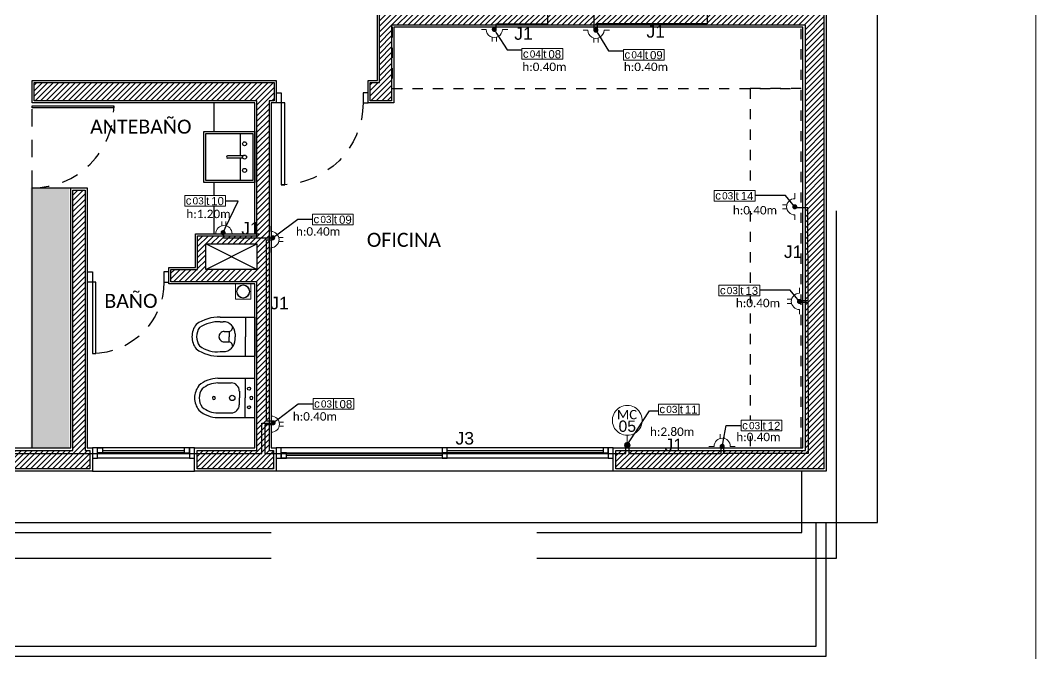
# Model space of a CAD drawing. Header units: millimetres. Extents: x 430 to 1353, y -204 to 152.
# Drawn here: x 658.79 to 668.73, y -2.37 to 3.83 of the extents above; entities that cross this region are included whole.
import ezdxf
from ezdxf import colors
from ezdxf.entities.mleader import LeaderData, LeaderLine
from ezdxf.enums import TextEntityAlignment as Align
from ezdxf.math import Vec2, Vec3

# ---------------------------------------------------------------- set-up
doc = ezdxf.new("R2010")
doc.units = ezdxf.units.MM
doc.linetypes.add('DASHED', pattern=[0.3, 0.17, -0.13])
doc.linetypes.add('HIDDENX3', pattern=[0.15, 0.1, -0.05])
doc.layers.get('0').update_dxf_attribs({"color": 250})
for name, color, linetype, lineweight in [('A-H6', 252, 'Continuous', 0), ('ND-Cotas', 252, 'Continuous', 9), ('ND-GLOBAL_Notas', 252, 'Continuous', 9), ('ND-texto', 251, 'Continuous', 15), ('ND-TUG-C3', 21, 'Continuous', 30), ('ND-TUG-C4', 173, 'Continuous', 30), ('ND-TUG_Boca', 160, 'Continuous', 9)]:
    doc.layers.add(name, color=color, linetype=linetype, lineweight=lineweight)
for name, color, linetype in [('AR - Carpinteria', 252, 'Continuous'), ('AR - Equipamiento Fijo', 252, 'Continuous'), ('AR - Ht', 252, 'Continuous'), ('AR - Proyeccion', 252, 'DASHED'), ('AR - Vista 05', 252, 'Continuous'), ('AR - Vista 1', 252, 'Continuous'), ('AR - Vista 4', 252, 'Continuous'), ('ER-AA', 252, 'HIDDENX3'), ('ND- ESPACIOS', 253, 'Continuous')]:
    doc.layers.add(name, color=color, linetype=linetype)
doc.styles.add('Arial', font='arial.ttf')
doc.styles.add('IMPLANTACION', font='arial.ttf', dxfattribs={"height": 0.3})
doc.styles.add('MtXpl_Calibri', font='calibri.ttf')
doc.styles.get("Standard").update_dxf_attribs({"font": 'arial.ttf'})

# ---------------------------------------------------------------- blocks, each defined once
blk = doc.blocks.new('Extracttor_de_aire')
for p, q in [((0, 0), (0, 0.15)), ((0, 0.15), (0.15, 0.15)), ((0.15, 0), (0.15, 0.15)), ((0.15, 0), (0, 0))]:
    blk.add_line(p, q)
for radius in [0.0649, 0.0607]:
    blk.add_circle((0.075, 0.075), radius)
blk = doc.blocks.new('Motor_cortinero')
for points in [[(689.072, 30.448), (689.047, 30.446), (689.023, 30.442), (689, 30.434), (688.977, 30.424), (688.956, 30.41), (688.937, 30.395), (688.921, 30.377), (688.906, 30.357), (688.894, 30.335), (688.885, 30.312), (688.879, 30.288), (688.876, 30.264), (688.876, 30.239), (688.879, 30.215), (688.885, 30.191), (688.894, 30.168), (688.906, 30.146), (688.921, 30.126), (688.937, 30.108), (688.956, 30.093), (688.977, 30.079), (689, 30.069), (689.023, 30.061), (689.047, 30.057), (689.072, 30.055), (689.097, 30.057), (689.121, 30.061), (689.144, 30.069), (689.167, 30.079), (689.187, 30.093), (689.206, 30.108), (689.223, 30.126), (689.238, 30.146), (689.25, 30.168), (689.259, 30.191), (689.265, 30.215), (689.268, 30.239), (689.268, 30.264), (689.265, 30.288), (689.259, 30.312), (689.25, 30.335), (689.238, 30.357), (689.223, 30.377), (689.206, 30.395), (689.187, 30.41), (689.167, 30.424), (689.144, 30.434), (689.121, 30.442), (689.097, 30.446)], [(689.072, 29.962), (689.063, 29.961), (689.055, 29.958), (689.048, 29.953), (689.042, 29.947), (689.038, 29.939), (689.036, 29.931), (689.036, 29.922), (689.038, 29.914), (689.042, 29.906), (689.048, 29.899), (689.055, 29.895), (689.063, 29.891), (689.072, 29.89), (689.081, 29.891), (689.089, 29.895), (689.096, 29.899), (689.101, 29.906), (689.105, 29.914), (689.108, 29.922), (689.108, 29.931), (689.105, 29.939), (689.101, 29.947), (689.096, 29.953), (689.089, 29.958), (689.081, 29.961)]]:
    blk.add_wipeout(points)
h = blk.add_hatch()
h.set_pattern_fill('ANGLE', color=256)
h.set_pattern_definition([(0, (0, -0.042), (0, 6.985), [5.08, -1.905]), (90, (0, -0.042), (-6.985, 4e-16), [5.08, -1.905])])
h.paths.add_polyline_path([(689.036, 29.926, 1), (689.108, 29.926, 1)])
blk.add_line((689.072, 30.055), (689.072, 29.926))
for points in [[(689.072, 30.448), (689.047, 30.446), (689.023, 30.442), (689, 30.434), (688.977, 30.424), (688.956, 30.41), (688.937, 30.395), (688.921, 30.377), (688.906, 30.357), (688.894, 30.335), (688.885, 30.312), (688.879, 30.288), (688.876, 30.264), (688.876, 30.239), (688.879, 30.215), (688.885, 30.191), (688.894, 30.168), (688.906, 30.146), (688.921, 30.126), (688.937, 30.108), (688.956, 30.093), (688.977, 30.079), (689, 30.069), (689.023, 30.061), (689.047, 30.057), (689.072, 30.055), (689.097, 30.057), (689.121, 30.061), (689.144, 30.069), (689.167, 30.079), (689.187, 30.093), (689.206, 30.108), (689.223, 30.126), (689.238, 30.146), (689.25, 30.168), (689.259, 30.191), (689.265, 30.215), (689.268, 30.239), (689.268, 30.264), (689.265, 30.288), (689.259, 30.312), (689.25, 30.335), (689.238, 30.357), (689.223, 30.377), (689.206, 30.395), (689.187, 30.41), (689.167, 30.424), (689.144, 30.434), (689.121, 30.442), (689.097, 30.446)], [(689.072, 29.962), (689.063, 29.961), (689.055, 29.958), (689.048, 29.953), (689.042, 29.947), (689.038, 29.939), (689.036, 29.931), (689.036, 29.922), (689.038, 29.914), (689.042, 29.906), (689.048, 29.899), (689.055, 29.895), (689.063, 29.891), (689.072, 29.89), (689.081, 29.891), (689.089, 29.895), (689.096, 29.899), (689.101, 29.906), (689.105, 29.914), (689.108, 29.922), (689.108, 29.931), (689.105, 29.939), (689.101, 29.947), (689.096, 29.953), (689.089, 29.958), (689.081, 29.961)]]:
    blk.add_lwpolyline(points, close=True)
at = {"style": 'MtXpl_Calibri'}
blk.add_text('MC', height=0.1226, rotation=0.0046, dxfattribs=at).set_placement((688.935, 30.266))
blk = doc.blocks.new('Motor cortinero numerado')
at = {"xscale": 0.744428715064112, "yscale": 0.744428715064112, "zscale": 0.744428715064112}
blk.add_blockref('Motor_cortinero', (-512.9649, -22.278), dxfattribs=at)
at = {"style": 'IMPLANTACION'}
blk.add_attdef('NU', text='', height=0.11, dxfattribs=at).set_placement((0, 0.1852), align=Align.MIDDLE)
blk = doc.blocks.new('Toma_doble')
for p, q in [((-0.0208, 0.1066), (-0.0208, 0.1501)), ((0.0192, 0.1071), (0.0192, 0.1501)), ((-0.0794, 0.03), (-0.1322, 0.03)), ((0.0794, 0.03), (0.126, 0.03))]:
    blk.add_line(p, q)
blk.add_arc((0, 0.03), 0.0794, 360, 180)
blk = doc.blocks.new('_Dot')
at = {"color": 0, "linetype": 'ByBlock', "lineweight": -2}
blk.add_line((-0.5, 0), (-1, 0), dxfattribs=at)
at = {"color": 0, "linetype": 'ByBlock', "const_width": 0.5}
blk.add_lwpolyline([(-0.25, 0, 1), (0.25, 0, 1)], format="xyb", close=True, dxfattribs=at)
blk = doc.blocks.new('Nomenclatura toma 10 A')
at = {"lineweight": 9}
blk.add_lwpolyline([(0, 0.0522), (0.3993, 0.0522), (0.3993, -0.0522), (0, -0.0522)], close=True, dxfattribs=at)
blk.add_wipeout([(0, 0.0522), (0.3993, 0.0522), (0.3993, -0.0522), (0, -0.0522)], dxfattribs=at)
for p, q in [((0, -0.0522), (0, 0.0522)), ((0, 0.0522), (0.3993, 0.0522)), ((0.1996, 0.0522), (0.1996, -0.0522)), ((0.1996, 0.0522), (0.1996, -0.0522)), ((0.3993, 0.0522), (0.3993, -0.0522)), ((0, -0.0522), (0.3993, -0.0522)), ((0, -0.0522), (0.3993, -0.0522))]:
    blk.add_line(p, q, dxfattribs=at)
at = {"lineweight": 9, "style": 'IMPLANTACION'}
for s, p in [('c', (0.0097, -0.0373)), ('t', (0.2092, -0.0399))]:
    blk.add_text(s, height=0.08, dxfattribs=at).set_placement(p)
for p, height in [((0.0769, -0.0353), 0.07), ((0.2594, -0.0426), 0.08)]:
    blk.add_attdef('00', p, '', height=height, dxfattribs=at)
blk = doc.blocks.new('INOD3-VS')
for p, q in [((-0.19, 0), (0.19, 0)), ((-0.19, -0.3341), (-0.19, 0)), ((0.19, -0.3341), (0.19, 0)), ((-0.19, -0.09), (0, -0.09)), ((0.19, -0.09), (0, -0.09)), ((-0.0277, -0.19), (0, -0.19)), ((0.0277, -0.19), (0, -0.19)), ((-0.05, -0.2972), (-0.05, -0.2472)), ((-0.05, -0.2472), (0, -0.2472)), ((0.05, -0.2472), (0, -0.2472)), ((0.05, -0.2972), (0.05, -0.2472)), ((-0.145, -0.3341), (-0.145, -0.3073)), ((0.145, -0.3341), (0.145, -0.3073))]:
    blk.add_line(p, q)
for centre, radius, start, end in [((-0.0277, -0.3073), 0.1173, 90, 179.99998), ((0.0277, -0.3073), 0.1173, 0.00002, 90), ((-0.0948, -0.2591), 0.0464, 14.88512, 92.9268), ((0.0948, -0.2591), 0.0464, 87.0732, 165.11488), ((0.1948, -0.3441), 0.3849, 178.52085, 215.40847), ((0.1977, -0.3446), 0.3429, 178.2465, 213.55057), ((0, -0.2972), 0.05, 179.99997, 270), ((0, -0.2972), 0.05, 270, 0.00003), ((-0.1274, -0.3646), 0.2741, 321.81013, 6.3928), ((-0.1924, -0.3448), 0.3826, 324.47335, 1.59733), ((0, -0.4189), 0.19, 231.24686, 270), ((0, -0.4189), 0.145, 232.61896, 270), ((0, -0.4189), 0.145, 270, 307.38104), ((0, -0.4189), 0.19, 270, 308.75314)]:
    blk.add_arc(centre, radius, start, end)
blk = doc.blocks.new('BIDE2-VS')
for p, q in [((-0.19, 0), (0.19, 0)), ((-0.19, -0.3541), (-0.19, 0)), ((0.19, -0.3541), (0.19, 0)), ((-0.19, -0.09), (0, -0.09)), ((0.19, -0.09), (0, -0.09)), ((-0.0669, -0.146), (0, -0.146)), ((0.0669, -0.146), (0, -0.146)), ((-0.145, -0.3541), (-0.145, -0.2242)), ((0.145, -0.3541), (0.145, -0.2242)), ((-0.145, -0.3541), (-0.145, -0.3273))]:
    blk.add_line(p, q)
for centre, radius in [((-0.09, -0.0515), 0.015), ((0.09, -0.0515), 0.015), ((0, -0.215), 0.026)]:
    blk.add_circle(centre, radius)
for centre, radius, start, end in [((0, -0.0302), 0.015, 90, 270), ((0, -0.0302), 0.015, 270, 90), ((-0.0669, -0.2242), 0.0781, 89.99997, 179.99998), ((0.0669, -0.2242), 0.0781, 0.00002, 90.00003), ((0.0839, -0.3541), 0.2739, 179.99999, 222.22556), ((0.0839, -0.3541), 0.2289, 179.99999, 221.31589), ((0, -0.3927), 0.015, 90, 270), ((0, -0.3927), 0.015, 270, 90), ((-0.0839, -0.3541), 0.2289, 318.68411, 0.00001), ((-0.0839, -0.3541), 0.2739, 317.77444, 0.00001), ((0, -0.39), 0.19, 231.24686, 270), ((0, -0.39), 0.145, 232.61896, 270), ((0, -0.39), 0.145, 270, 307.38104), ((0, -0.39), 0.19, 270, 308.75314)]:
    blk.add_arc(centre, radius, start, end)
blk = doc.blocks.new('*U491')
blk.add_lwpolyline([(0.05, 0.1), (0.05, 0.9), (0.0833, 0.9), (0.0833, 0.1)], close=True)
for points in [[(0, 0), (0.05, 0), (0.05, 0.1), (0, 0.1)], [(0.9, 0), (0.85, 0), (0.85, 0.1), (0.9, 0.1)]]:
    blk.add_lwpolyline(points)
at = {"color": 8, "linetype": 'DASHED'}
blk.add_arc((0.05, 0.1), 0.8, 360, 90, dxfattribs=at)
blk = doc.blocks.new('*U492')
blk.add_lwpolyline([(0.05, 0.1), (0.05, 0.8), (0.0833, 0.8), (0.0833, 0.1)], close=True)
for points in [[(0, 0), (0.05, 0), (0.05, 0.1), (0, 0.1)], [(0.8, 0), (0.75, 0), (0.75, 0.1), (0.8, 0.1)]]:
    blk.add_lwpolyline(points)
at = {"color": 8, "linetype": 'DASHED'}
blk.add_arc((0.05, 0.1), 0.7, 360, 90, dxfattribs=at)
blk = doc.blocks.new('*U494')
at = {"color": 8}
for p, q in [((1.625, 0.025), (0.1, 0.025)), ((1.675, 0.075), (3.2, 0.075))]:
    blk.add_line(p, q, dxfattribs=at)
at = {"layer": 'AR - Carpinteria'}
for p, q in [((0.05, 0.1), (3.25, 0.1)), ((0.05, 0), (3.25, 0)), ((0.1, 0.05), (1.625, 0.05)), ((3.2, 0.05), (1.675, 0.05))]:
    blk.add_line(p, q, dxfattribs=at)
for points in [[(0, 0), (0.05, 0), (0.05, 0.1), (0, 0.1)], [(1.675, 0.1), (1.625, 0.1), (1.625, 0.05), (1.675, 0.05)], [(3.25, 0.1), (3.2, 0.1), (3.2, 0.05), (3.25, 0.05)], [(3.25, 0), (3.3, 0), (3.3, 0.1), (3.25, 0.1)], [(0.05, 0), (0.1, 0), (0.1, 0.05), (0.05, 0.05)], [(1.625, 0), (1.675, 0), (1.675, 0.05), (1.625, 0.05)]]:
    blk.add_lwpolyline(points, close=True, dxfattribs=at)
blk = doc.blocks.new('*U496')
at = {"color": 8}
blk.add_line((0.9, 0.025), (0.1, 0.025), dxfattribs=at)
at = {"layer": 'AR - Carpinteria'}
for p, q in [((0.05, 0.1), (0.95, 0.1)), ((0.05, 0), (0.95, 0)), ((0.1, 0.05), (0.9, 0.05))]:
    blk.add_line(p, q, dxfattribs=at)
for points in [[(0, 0), (0.05, 0), (0.05, 0.1), (0, 0.1)], [(0.95, 0), (1, 0), (1, 0.1), (0.95, 0.1)], [(0.05, 0), (0.1, 0), (0.1, 0.05), (0.05, 0.05)], [(0.95, 0), (0.9, 0), (0.9, 0.05), (0.95, 0.05)]]:
    blk.add_lwpolyline(points, close=True, dxfattribs=at)
blk = doc.blocks.new('PLANTA BAJA')
at = {"layer": 'AR - Ht', "true_color": 0x383838, "transparency": 33554610}
h = blk.add_hatch(dxfattribs=at)
h.set_pattern_fill('ANSI31', color=250, scale=0.012)
h.set_pattern_definition([(45, (-605.2518, -51.777135), (-0.0269407684, 0.0269407684), [])])
h.paths.add_polyline_path([(23.605, 24.735), (23.425, 24.735), (23.425, 24.69), (22.52, 24.69), (22.52, 24.6304), (22.7591, 24.6304), (22.7591, 24.5804), (22.52, 24.5804), (22.52, 24.52), (23.425, 24.52), (23.425, 24.45), (23.605, 24.45)])
h.paths.add_polyline_path([(18.205, 30.805), (18.025, 30.805), (18.025, 30.625), (18.205, 30.625)])
h.paths.add_polyline_path([(0.205, 16.225), (1.215, 16.225), (1.215, 16.405), (0.025, 16.405), (0.025, 10.52), (0.205, 10.52), (0.205, 11.8904), (0.205, 13.0025), (1.1975, 13.0025), (1.1975, 13.0679), (0.5175, 13.0679), (0.5175, 13.1179), (1.1975, 13.1179), (1.1975, 13.1825), (0.205, 13.1825), (0.205, 14.9569), (0.82, 14.9569), (0.82, 15.0769), (0.205, 15.0769)])
h.paths.add_polyline_path([(4.45, 16.405), (2.165, 16.405), (2.165, 16.225), (3.625, 16.225), (3.625, 13.1825), (2.6375, 13.1825), (2.6375, 13.1179), (3.3175, 13.1179), (3.3175, 13.0679), (2.6375, 13.0679), (2.6375, 13.0025), (3.625, 13.0025), (3.625, 12.015), (3.805, 12.015), (3.805, 16.225), (4.45, 16.225)])
h.paths.add_polyline_path([(7.455, 16.405), (5.5, 16.405), (5.5, 16.225), (7.455, 16.225)])
h.paths.add_polyline_path([(7.34, 11.005), (3.805, 11.005), (3.805, 11.075), (3.625, 11.075), (3.625, 10.825), (4.155, 10.825), (4.155, 8.47), (3.625, 8.47), (3.625, 8.35), (4.275, 8.35), (4.275, 10.825), (7.22, 10.825), (7.22, 7.405), (7.225, 7.405), (7.225, 0.025), (7.405, 0.025), (7.405, 7.225), (7.475, 7.225), (7.475, 7.405), (7.34, 7.405)])
h.paths.add_polyline_path([(3.805, 7.405), (2.615, 7.405), (2.615, 7.8154), (2.495, 7.8154), (2.495, 7.405), (0.205, 7.405), (0.205, 7.96), (0.025, 7.96), (0.025, 0.025), (0.205, 0.025), (0.205, 7.225), (3.805, 7.225)])
h.paths.add_polyline_path([(11.69, 7.405), (9.89, 7.405), (9.725, 7.405), (9.725, 7.225), (11.69, 7.225)])
h.paths.add_polyline_path([(14.62, 11.005), (10.81, 11.005), (10.81, 10.825), (14.62, 10.825)])
h.paths.add_polyline_path([(18.225, 11.005), (15.875, 11.005), (15.875, 10.825), (18.055, 10.825), (18.055, 9.505), (17.475, 9.505), (17.475, 9.175), (17.215, 9.175), (17.215, 9.055), (18.055, 9.055), (18.055, 7.405), (17.47, 7.405), (17.47, 7.225), (18.035, 7.225), (18.195, 7.225), (18.22, 7.225), (18.22, 7.405), (18.175, 7.405), (18.175, 10.825), (18.225, 10.825)])
h.paths.add_polyline_path([(18.055, 9.425), (18.055, 9.175), (17.555, 9.175), (17.555, 9.425)], flags=16)
h.paths.add_polyline_path([(16.42, 7.405), (16.375, 7.405), (16.375, 9.95), (16.255, 9.95), (16.255, 7.405), (13.74, 7.405), (13.74, 7.225), (14.29, 7.225), (14.29, 5.415), (14.74, 5.415), (14.74, 7.225), (16.395, 7.225), (16.42, 7.2251)])
h.paths.add_polyline_path([(23.605, 16.405), (21.57, 16.405), (21.57, 16.225), (23.425, 16.225), (23.425, 11.685), (19.375, 11.685), (19.375, 12.365), (19.255, 12.365), (19.17, 12.365), (19.17, 12.245), (19.255, 12.245), (19.255, 11.005), (19.165, 11.005), (19.165, 10.825), (19.375, 10.825), (19.375, 11.565), (23.425, 11.565), (23.425, 7.405), (21.57, 7.405), (21.57, 7.225), (23.605, 7.225)])
h.paths.add_polyline_path([(18.22, 16.405), (17.91, 16.405), (17.91, 16.225), (18.055, 16.225), (18.055, 12.25), (18.22, 12.25), (18.22, 12.36), (18.175, 12.36), (18.175, 16.225), (18.22, 16.225)])
h.paths.add_polyline_path([(21.77, 23.57), (20.7625, 23.57), (20.7625, 23.535), (21.3625, 23.535), (21.3625, 23.435), (20.7625, 23.435), (20.7625, 23.4), (21.66, 23.4), (21.66, 23.165), (21.77, 23.165)])
h.paths.add_polyline_path([(18.9175, 23.535), (19.5125, 23.535), (19.5125, 23.57), (18.215, 23.57), (18.215, 23.615), (18.025, 23.615), (18.025, 19.825), (18.23, 19.825), (18.255, 19.825), (18.255, 20.005), (18.205, 20.005), (18.205, 23.4), (19.5125, 23.4), (19.5125, 23.435), (18.9175, 23.435)])
h.paths.add_polyline_path([(23.605, 30.805), (23.355, 30.805), (23.355, 30.625), (23.425, 30.625), (23.425, 26.15), (21.66, 26.15), (21.66, 24.52), (21.77, 24.52), (21.77, 26.04), (23.425, 26.04), (23.425, 25.785), (23.605, 25.785)])
h.paths.add_polyline_path([(3.825, 20.005), (2.3749, 20.005), (2.3749, 20.055), (2.265, 20.055), (2.265, 20.005), (0.205, 20.005), (0.205, 20.055), (0.025, 20.055), (0.025, 19.825), (3.825, 19.825)])
h.paths.add_polyline_path([(5.605, 23.61), (5.425, 23.61), (5.425, 20.005), (5.375, 20.005), (5.375, 19.825), (5.4, 19.825), (5.605, 19.825)])
h.paths.add_polyline_path([(5.605, 30.805), (5.425, 30.805), (5.425, 30.625), (5.605, 30.625)])
h.paths.add_polyline_path([(0.21, 21.41), (0.21, 21.66), (0.36, 21.66), (0.36, 21.41)], flags=16)
h.paths.add_polyline_path([(0.435, 21.66), (2.2649, 21.66), (2.2649, 20.905), (2.3749, 20.905), (2.3749, 21.66), (4.055, 21.66), (4.055, 20.96), (4.165, 20.96), (4.165, 21.635), (4.165, 22.685), (4.015, 22.685), (4.015, 21.77), (1.965, 21.77), (1.965, 22.685), (1.815, 22.685), (1.815, 21.77), (0.42, 21.77), (0.205, 21.77), (0.205, 30.625), (0.275, 30.625), (0.275, 30.805), (0.23, 30.805), (0.025, 30.805), (0.025, 21.085), (0.205, 21.085), (0.205, 21.335), (0.435, 21.335)])
h.paths.add_polyline_path([(1.995, 8.7404), (1.995, 9.055), (2.445, 9.055), (2.445, 8.7404)], flags=16)
h.paths.add_polyline_path([(2.615, 9.035), (2.615, 9.175), (0.205, 9.175), (0.205, 9.47), (0.025, 9.47), (0.025, 9.035), (0.025, 9.01), (0.205, 9.01), (0.205, 9.055), (1.915, 9.055), (1.915, 8.6604), (2.615, 8.6604)])
h.paths.add_polyline_path([(23.425, 21.935), (23.17, 21.935), (23.17, 22.09), (23.425, 22.09)], flags=16)
h.paths.add_polyline_path([(23.605, 23.4), (23.425, 23.4), (23.425, 23.335), (22.62, 23.335), (22.62, 23.2754), (22.8591, 23.2754), (22.8591, 23.2254), (22.62, 23.2254), (22.62, 23.165), (23.425, 23.165), (23.425, 22.165), (23.095, 22.165), (23.095, 21.935), (21.795, 21.935), (21.66, 21.935), (21.66, 21.865), (21.795, 21.865), (23.425, 21.865), (23.425, 20.005), (21.77, 20.005), (21.77, 21.115), (21.66, 21.115), (21.66, 20.005), (21.605, 20.005), (21.605, 19.825), (21.64, 19.825), (23.605, 19.825)])
at = {"layer": 'AR - Carpinteria'}
for p, q in [((18.055, 9.175), (17.555, 9.425)), ((17.555, 9.175), (18.055, 9.425)), ((16.445, 7.2001), (17.445, 7.2)), ((21.545, 7.2), (18.245, 7.2))]:
    blk.add_line(p, q, dxfattribs=at)
at = {"layer": 'AR - Proyeccion', "color": 8}
blk.add_line((15.855, 9.975), (15.855, 10.775), dxfattribs=at)
at = {"layer": 'AR - Proyeccion', "ltscale": 20}
for points in [[(14.7946, 6.35), (23.7298, 6.35), (23.7302, 17.28), (18.23, 17.28), (18.23, 19.8)], [(14.795, 6.6), (23.39, 6.6), (23.39, 7.2)]]:
    blk.add_lwpolyline(points, dxfattribs=at)
at = {"layer": 'AR - Proyeccion', "color": 8}
blk.add_arc((15.864, 10.766), 0.7911, 269.34812, 0.65188, dxfattribs=at)
at = {"layer": 'AR - Vista 05'}
for p, q in [((23.63, 16.43), (23.63, 7.2)), ((19.235, 11.025), (19.235, 12.225)), ((23.4, 11.545), (19.395, 11.545)), ((19.395, 11.545), (19.395, 10.805)), ((23.4, 7.43), (23.4, 11.545)), ((19.145, 10.805), (19.145, 11.025)), ((19.145, 11.025), (19.235, 11.025)), ((17.635, 10.805), (17.635, 10.525)), ((19.395, 10.805), (19.145, 10.805)), ((17.895, 10.287), (17.895, 10.505)), ((17.9199, 10.287), (17.7679, 10.287)), ((17.9199, 10.263), (17.7679, 10.263)), ((17.895, 10.045), (17.895, 10.263)), ((17.635, 10.025), (17.635, 9.525)), ((21.545, 7.2), (21.545, 7.43)), ((21.545, 7.43), (23.4, 7.43)), ((23.63, 7.2), (21.545, 7.2))]:
    blk.add_line(p, q, dxfattribs=at)
for points in [[(17.445, 7.43), (18.035, 7.43), (18.035, 9.035), (17.195, 9.035), (17.195, 9.195), (17.455, 9.195), (17.455, 9.525), (18.035, 9.525), (18.035, 10.805), (15.855, 10.805), (15.855, 11.025), (18.245, 11.025), (18.245, 10.805), (18.195, 10.805), (18.195, 7.43), (18.245, 7.43), (18.245, 7.2), (18.195, 7.2), (18.035, 7.2), (17.445, 7.2)], [(17.535, 10.525), (18.035, 10.525), (18.035, 10.025), (17.535, 10.025)], [(17.555, 10.505), (18.015, 10.505), (18.015, 10.045), (17.555, 10.045)], [(16.235, 9.975), (16.395, 9.975), (16.395, 7.43), (16.445, 7.43), (16.445, 7.2001), (16.395, 7.2), (14.765, 7.2), (14.765, 5.39), (14.265, 5.39), (14.265, 7.2), (13.715, 7.2), (13.715, 7.43), (16.235, 7.43)]]:
    blk.add_lwpolyline(points, close=True, dxfattribs=at)
for points in [[(15.855, 10.775), (16.655, 10.775), (16.655, 10.757), (15.855, 10.757), (15.855, 10.775)], [(15.855, 7.43), (15.855, 9.975), (16.235, 9.975)]]:
    blk.add_lwpolyline(points, dxfattribs=at)
for centre in [(17.9351, 10.405), (17.9351, 10.275), (17.9351, 10.145)]:
    blk.add_circle(centre, 0.0196, dxfattribs=at)
blk.add_arc((17.7691, 10.275), 0.0121, 95.54641, 264.45359, dxfattribs=at)
at = {"layer": 'AR - Vista 1'}
for points in [[(14.795, 7.2), (14.795, 6.7), (23.63, 6.7), (24.13, 6.7), (24.13, 16.43), (24.13, 16.93), (18.23, 16.93)], [(14.795, 5.39), (23.63, 5.39), (23.63, 6.7)], [(14.795, 5.49), (23.53, 5.49), (23.53, 6.7)]]:
    blk.add_lwpolyline(points, dxfattribs=at)
at = {"layer": 'AR - Vista 4'}
for p, q in [((23.605, 16.405), (23.605, 7.225)), ((19.255, 11.005), (19.255, 12.245)), ((23.425, 11.565), (19.375, 11.565)), ((19.375, 11.565), (19.375, 10.825)), ((23.425, 7.405), (23.425, 11.565)), ((19.165, 10.825), (19.165, 11.005)), ((19.165, 11.005), (19.255, 11.005)), ((19.375, 10.825), (19.165, 10.825)), ((21.57, 7.225), (21.57, 7.405)), ((21.57, 7.405), (23.425, 7.405)), ((23.605, 7.225), (21.57, 7.225))]:
    blk.add_line(p, q, dxfattribs=at)
for points in [[(17.47, 7.405), (18.055, 7.405), (18.055, 9.055), (17.215, 9.055), (17.215, 9.175), (17.475, 9.175), (17.475, 9.505), (18.055, 9.505), (18.055, 10.825), (15.875, 10.825), (15.875, 11.005), (18.225, 11.005), (18.225, 10.825), (18.175, 10.825), (18.175, 7.405), (18.22, 7.405), (18.22, 7.225), (18.195, 7.225), (18.035, 7.225), (17.47, 7.225)], [(16.255, 9.95), (16.375, 9.95), (16.375, 7.405), (16.42, 7.405), (16.42, 7.2251), (16.395, 7.225), (14.74, 7.225), (14.74, 5.415), (14.29, 5.415), (14.29, 7.225), (13.74, 7.225), (13.74, 7.405), (16.255, 7.405)], [(18.055, 9.425), (18.055, 9.175), (17.555, 9.175), (17.555, 9.425)]]:
    blk.add_lwpolyline(points, close=True, dxfattribs=at)
at = {"layer": 'AR - Carpinteria', "xscale": -1, "rotation": 180}
for name, p in [('*U491', (18.245, 10.905)), ('*U492', (16.395, 9.1525))]:
    blk.add_blockref(name, p, dxfattribs=at)
at = {"layer": 'AR - Carpinteria', "rotation": 180}
for name, p in [('*U496', (17.445, 7.43)), ('*U494', (21.545, 7.43))]:
    blk.add_blockref(name, p, dxfattribs=at)
at = {"layer": 'AR - Equipamiento Fijo', "xscale": 1.01, "yscale": 1.01, "zscale": 1.01, "rotation": 270}
for name, p in [('INOD3-VS', (18.035, 8.5175)), ('BIDE2-VS', (18.0315, 7.9179))]:
    blk.add_blockref(name, p, dxfattribs=at)

msp = doc.modelspace()

# ---------------------------------------------------------------- hatches: boundary and pattern name
at = {"layer": 'A-H6'}
h = msp.add_hatch(color=256, dxfattribs=at)
h.dxf.hatch_style = 1
h.paths.add_polyline_path([(659.2692, 2.187), (658.8892, 2.187), (658.8892, -0.358), (659.2692, -0.358)])

# ---------------------------------------------------------------- linework, layer by layer
at = {"layer": 'ER-AA'}
msp.add_lwpolyline([(662.4292, 3.757), (662.4292, 3.157), (666.4342, 3.157), (665.9342, 3.157), (665.9342, -0.358), (666.4342, -0.358), (666.4342, 3.757), (662.4292, 3.757)], dxfattribs=at)
at = {"layer": 'ND-GLOBAL_Notas'}
msp.add_lwpolyline([(641.0647, 31.5577), (668.7291, 31.5577), (668.7291, -9.7575), (641.0647, -9.7575)], close=True, dxfattribs=at)
at = {"layer": 'ND-TUG-C3'}
for points in [[(666.3983, 1.0824), (666.5012, 1.0824), (666.4987, 1.9914), (666.3609, 1.9914)], [(660.7798, 1.7509), (660.7798, 1.6956), (661.2469, 1.6956)], [(661.2645, -0.0965), (661.1982, -0.0965), (661.1982, 1.6774), (661.256, 1.6774)], [(658.4013, -0.3513), (658.4013, -0.4143), (661.1542, -0.4143), (661.1542, -0.1159), (661.2684, -0.1159)]]:
    msp.add_lwpolyline(points, dxfattribs=at)
at = {"layer": 'ND-TUG-C4'}
for points in [[(663.9496, 3.9214), (663.9496, 3.789), (663.4429, 3.789), (663.4429, 3.73)], [(664.4066, 3.7272), (664.4066, 3.883), (663.9766, 3.883), (663.9766, 3.9174)], [(665.5118, 3.9179), (665.5118, 3.7901), (664.4378, 3.7901), (664.4378, 3.7345)]]:
    msp.add_lwpolyline(points, dxfattribs=at)

# ---------------------------------------------------------------- block references
at = {"layer": 'AR - Vista 05'}
msp.add_blockref('PLANTA BAJA', (643.0495, -7.788), dxfattribs=at)
at = {"layer": 'ND-Cotas'}
msp.add_blockref('Extracttor_de_aire', (660.8959, 1.0966), dxfattribs=at)
at = {"layer": 'ND-TUG_Boca'}
for p, rotation in [((663.4292, 3.767), 180), ((664.4239, 3.7585), 180), ((661.2124, 1.68), 270), ((661.2167, -0.127), 270)]:
    msp.add_blockref('Toma_doble', p, dxfattribs=dict(at, rotation=rotation))
at = {"layer": 'ND-TUG_Boca', "xscale": -1, "rotation": 90}
for p in [(666.4005, 2.0004), (666.4462, 1.0745)]:
    msp.add_blockref('Toma_doble', p, dxfattribs=at)
at = {"layer": 'ND-TUG_Boca'}
for p in [(660.7827, 1.7072), (665.6605, -0.3739)]:
    msp.add_blockref('Toma_doble', p, dxfattribs=at)

# ---------------------------------------------------------------- texts
at = {"layer": 'ND- ESPACIOS', "char_height": 0.15, "attachment_point": 1, "rotation": 0.00461}
for s, insert in [('{\\fCalibri|b0|i0|c0|p34;\\H0.91667x;ANTEBAÑO}', (659.4733, 2.8535)), ('{\\fCalibri|b0|i0|c0|p34;\\H0.91667x;OFICINA}', (662.1816, 1.7459)), ('{\\fCalibri|b0|i0|c0|p34;\\H0.91667x;BAÑO}', (659.6119, 1.1482))]:
    msp.add_mtext_dynamic_manual_height_columns(s, width=1.191821, gutter_width=10.1758, heights=[0.3575], dxfattribs=dict(at, insert=insert))
at = {"layer": 'ND-Cotas', "insert": (664.9538, -0.1594), "char_height": 0.09, "attachment_point": 1, "rotation": 0.00461}
msp.add_mtext_dynamic_manual_height_columns('{\\fCalibri|b0|i0|c0|p34;\\H0.91667x;h:2.80m}', width=0.67411, gutter_width=10.291, heights=[0.1264], dxfattribs=at)
at = {"layer": 'ND-texto', "style": 'Arial'}
for s, p in [('J1', (664.9185, 3.6557)), ('J1', (663.6244, 3.6346)), ('J1', (660.9529, 1.7289)), ('J1', (666.2648, 1.4991)), ('J1', (661.2365, 0.9968)), ('J3', (663.0497, -0.326)), ('J1', (665.0949, -0.3916))]:
    msp.add_text(s, height=0.12266, dxfattribs=at).set_placement(p)

# ---------------------------------------------------------------- leaders
at = {"layer": 'ND-TUG-C3', "lineweight": 9}
ml = msp.add_multileader_mtext('Standard', dxfattribs=at)
ml.set_content('')
ml.set_leader_properties(color=256, linetype='ByLayer', lineweight=-1)
ml.set_arrow_properties(name='DOT')
ml.build(insert=Vec2(0, 0))
ml.multileader.update_dxf_attribs({"dogleg_length": 0.1458, "arrow_head_size": 0.05})
ctx = ml.context
ctx.base_point, ctx.char_height, ctx.arrow_head_size, ctx.landing_gap_size, ctx.plane_origin = Vec3(665.987, 2.1109), 0.25, 0.05, 0.09, Vec3(666.5465, 2.1146)
ctx.attachment_type = 1
notes = []
notes.append((ctx, [(0, (1, 1, 0), (666.2785, 2.1109), (-1, 0), 0.2915, [(0, [(666.3705, 2.0004)], 0, [])])]))
ctx.mtext, ml.multileader.dxf.content_type = None, 0
ml = msp.add_multileader_mtext('Standard', dxfattribs=at)
ml.set_content('')
ml.set_leader_properties(color=256, linetype='ByLayer', lineweight=-1)
ml.set_arrow_properties(name='DOT')
ml.build(insert=Vec2(0, 0))
ml.multileader.update_dxf_attribs({"dogleg_length": 0.1458, "arrow_head_size": 0.05})
ctx = ml.context
ctx.base_point, ctx.char_height, ctx.arrow_head_size, ctx.landing_gap_size, ctx.plane_origin = Vec3(660.6309, 2.057), 0.25, 0.05, 0.09, Vec3(660.9503, 1.8615)
ctx.attachment_type = 1
notes.append((ctx, [(0, (1, 1, 0), (660.9223, 2.057), (-1, 0), 0.2915, [(0, [(660.7744, 1.7472)], 0, [])])]))
ctx.mtext, ml.multileader.dxf.content_type = None, 0
ml = msp.add_multileader_mtext('Standard', dxfattribs=at)
ml.set_content('')
ml.set_leader_properties(color=256, linetype='ByLayer', lineweight=-1)
ml.set_arrow_properties(name='DOT')
ml.build(insert=Vec2(0, 0))
ml.multileader.update_dxf_attribs({"dogleg_length": 0.1458, "arrow_head_size": 0.05})
ctx = ml.context
ctx.base_point, ctx.char_height, ctx.arrow_head_size, ctx.landing_gap_size, ctx.plane_origin = Vec3(661.651, 1.8785), 0.25, 0.05, 0.09, Vec3(662.613, 1.8773)
ctx.attachment_type = 1
notes.append((ctx, [(1, (1, 1, 0), (661.5052, 1.8785), (1, 0), 0.1458, [(0, [(661.2599, 1.6975)], 0, [])])]))
ctx.mtext, ml.multileader.dxf.content_type = None, 0
ml = msp.add_multileader_mtext('Standard', dxfattribs=at)
ml.set_content('')
ml.set_leader_properties(color=256, linetype='ByLayer', lineweight=-1)
ml.set_arrow_properties(name='DOT')
ml.build(insert=Vec2(0, 0))
ml.multileader.update_dxf_attribs({"dogleg_length": 0.1458, "arrow_head_size": 0.05})
ctx = ml.context
ctx.base_point, ctx.char_height, ctx.arrow_head_size, ctx.landing_gap_size, ctx.plane_origin = Vec3(666.0327, 1.185), 0.25, 0.05, 0.09, Vec3(666.5922, 1.1887)
ctx.attachment_type = 1
notes.append((ctx, [(0, (1, 1, 0), (666.3242, 1.185), (-1, 0), 0.2915, [(0, [(666.4162, 1.0745)], 0, [])])]))
ctx.mtext, ml.multileader.dxf.content_type = None, 0
ml = msp.add_multileader_mtext('Standard', dxfattribs=at)
ml.set_content('')
ml.set_leader_properties(color=256, linetype='ByLayer', lineweight=-1)
ml.set_arrow_properties(name='DOT')
ml.build(insert=Vec2(0, 0))
ml.multileader.update_dxf_attribs({"dogleg_length": 0.1458, "arrow_head_size": 0.05})
ctx = ml.context
ctx.base_point, ctx.char_height, ctx.arrow_head_size, ctx.landing_gap_size, ctx.plane_origin = Vec3(661.6553, 0.0716), 0.25, 0.05, 0.09, Vec3(662.6173, 0.0703)
ctx.attachment_type = 1
notes.append((ctx, [(1, (1, 1, 0), (661.5095, 0.0716), (1, 0), 0.1458, [(0, [(661.2642, -0.1133)], 0, [])])]))
ctx.mtext, ml.multileader.dxf.content_type = None, 0
ml = msp.add_multileader_mtext('Standard', dxfattribs=at)
ml.set_content('')
ml.set_leader_properties(color=256, linetype='ByLayer', lineweight=-1)
ml.set_arrow_properties(name='DOT')
ml.build(insert=Vec2(0, 0))
ml.multileader.update_dxf_attribs({"dogleg_length": 0.1458, "arrow_head_size": 0.05})
ctx = ml.context
ctx.base_point, ctx.char_height, ctx.arrow_head_size, ctx.landing_gap_size, ctx.plane_origin = Vec3(665.846, -0.141), 0.25, 0.05, 0.09, Vec3(666.6622, -0.0227)
ctx.attachment_type = 1
notes.append((ctx, [(1, (1, 1, 0), (665.7002, -0.141), (1, 0), 0.1458, [(0, [(665.6605, -0.3439)], 0, [])])]))
ctx.mtext, ml.multileader.dxf.content_type = None, 0
at = {"layer": 'ND-TUG-C4', "lineweight": 9}
ml = msp.add_multileader_mtext('Standard', dxfattribs=at)
ml.set_content('')
ml.set_leader_properties(color=256, linetype='ByLayer', lineweight=-1)
ml.set_arrow_properties(name='DOT')
ml.build(insert=Vec2(0, 0))
ml.multileader.update_dxf_attribs({"dogleg_length": 0.1458, "arrow_head_size": 0.05})
ctx = ml.context
ctx.base_point, ctx.char_height, ctx.arrow_head_size, ctx.landing_gap_size, ctx.plane_origin = Vec3(663.6997, 3.5364), 0.25, 0.05, 0.09, Vec3(664.7824, 3.9168)
ctx.attachment_type = 1
notes.append((ctx, [(1, (1, 1, 0), (663.5538, 3.5364), (1, 0), 0.1458, [(0, [(663.4292, 3.737)], 0, [])])]))
ctx.mtext, ml.multileader.dxf.content_type = None, 0
ml = msp.add_multileader_mtext('Standard', dxfattribs=at)
ml.set_content('')
ml.set_leader_properties(color=256, linetype='ByLayer', lineweight=-1)
ml.set_arrow_properties(name='DOT')
ml.build(insert=Vec2(0, 0))
ml.multileader.update_dxf_attribs({"dogleg_length": 0.1458, "arrow_head_size": 0.05})
ctx = ml.context
ctx.base_point, ctx.char_height, ctx.arrow_head_size, ctx.landing_gap_size, ctx.plane_origin = Vec3(664.6943, 3.5279), 0.25, 0.05, 0.09, Vec3(665.777, 3.9083)
ctx.attachment_type = 1
notes.append((ctx, [(1, (1, 1, 0), (664.5485, 3.5279), (1, 0), 0.1458, [(0, [(664.4239, 3.7285)], 0, [])])]))
ctx.mtext, ml.multileader.dxf.content_type = None, 0
for ctx, leaders in notes:
    for number, flags, end, landing, length, lines in leaders:
        leader = LeaderData()
        leader.index, (leader.has_last_leader_line, leader.has_dogleg_vector, leader.attachment_direction) = number, flags
        leader.last_leader_point, leader.dogleg_vector, leader.dogleg_length = Vec3(end), Vec3(landing), length
        for number, points, colour, breaks in lines:
            line = LeaderLine()
            line.index, line.vertices, line.color, line.breaks = number, Vec3.list(points), colors.encode_raw_color(colour), breaks
            leader.lines.append(line)
        ctx.leaders.append(leader)

# ---------------------------------------------------------------- next in the draw order: block references
at = {"layer": 'ND-TUG-C3'}
ref = msp.add_blockref('Nomenclatura toma 10 A', (660.3991, 2.059), dxfattribs=at)
ref.add_attrib('00', '03', (660.476, 2.0237), dxfattribs={"layer": '0', "lineweight": 9, "height": 0.07, "style": 'IMPLANTACION'})
ref.add_attrib('00', '10', (660.6584, 2.0164), dxfattribs={"layer": '0', "lineweight": 9, "height": 0.08, "style": 'IMPLANTACION'})
ref = msp.add_blockref('Nomenclatura toma 10 A', (665.5825, 2.1086), dxfattribs=at)
ref.add_attrib('00', '03', (665.6594, 2.0733), dxfattribs={"layer": '0', "lineweight": 9, "height": 0.07, "style": 'IMPLANTACION'})
ref.add_attrib('00', '14', (665.8418, 2.0661), dxfattribs={"layer": '0', "lineweight": 9, "height": 0.08, "style": 'IMPLANTACION'})
ref = msp.add_blockref('Nomenclatura toma 10 A', (661.6501, 1.8771), dxfattribs=at)
ref.add_attrib('00', '03', (661.7271, 1.8418), dxfattribs={"layer": '0', "lineweight": 9, "height": 0.07, "style": 'IMPLANTACION'})
ref.add_attrib('00', '09', (661.9095, 1.8346), dxfattribs={"layer": '0', "lineweight": 9, "height": 0.08, "style": 'IMPLANTACION'})
ref = msp.add_blockref('Nomenclatura toma 10 A', (665.6282, 1.1811), dxfattribs=at)
ref.add_attrib('00', '03', (665.7051, 1.1458), dxfattribs={"layer": '0', "lineweight": 9, "height": 0.07, "style": 'IMPLANTACION'})
ref.add_attrib('00', '13', (665.8875, 1.1385), dxfattribs={"layer": '0', "lineweight": 9, "height": 0.08, "style": 'IMPLANTACION'})
ref = msp.add_blockref('Nomenclatura toma 10 A', (661.6553, 0.0716), dxfattribs=at)
ref.add_attrib('00', '03', (661.7323, 0.0363), dxfattribs={"layer": '0', "lineweight": 9, "height": 0.07, "style": 'IMPLANTACION'})
ref.add_attrib('00', '08', (661.9147, 0.029), dxfattribs={"layer": '0', "lineweight": 9, "height": 0.08, "style": 'IMPLANTACION'})
ref = msp.add_blockref('Nomenclatura toma 10 A', (665.846, -0.141), dxfattribs=at)
ref.add_attrib('00', '03', (665.9229, -0.1763), dxfattribs={"layer": '0', "lineweight": 9, "height": 0.07, "style": 'IMPLANTACION'})
ref.add_attrib('00', '12', (666.1054, -0.1835), dxfattribs={"layer": '0', "lineweight": 9, "height": 0.08, "style": 'IMPLANTACION'})
at = {"layer": 'ND-TUG-C4'}
ref = msp.add_blockref('Nomenclatura toma 10 A', (663.6997, 3.4963), dxfattribs=at)
ref.add_attrib('00', '04', (663.7766, 3.461), dxfattribs={"layer": '0', "lineweight": 9, "height": 0.07, "style": 'IMPLANTACION'})
ref.add_attrib('00', '08', (663.959, 3.4537), dxfattribs={"layer": '0', "lineweight": 9, "height": 0.08, "style": 'IMPLANTACION'})
ref = msp.add_blockref('Nomenclatura toma 10 A', (664.6943, 3.4877), dxfattribs=at)
ref.add_attrib('00', '04', (664.7712, 3.4524), dxfattribs={"layer": '0', "lineweight": 9, "height": 0.07, "style": 'IMPLANTACION'})
ref.add_attrib('00', '09', (664.9537, 3.4452), dxfattribs={"layer": '0', "lineweight": 9, "height": 0.08, "style": 'IMPLANTACION'})
at = {"layer": 'ND-TUG_Boca'}
msp.add_blockref('Motor cortinero numerado', (664.731, -0.3317), dxfattribs=at).add_auto_attribs({'NU': '05'})

# ---------------------------------------------------------------- next in the draw order: linework, layer by layer
at = {"layer": 'ND-TUG-C3'}
for points in [[(665.6481, -0.3303), (665.6736, -0.3303), (665.6736, -0.4122), (666.5039, -0.4122), (666.5016, 1.0646), (666.4162, 1.0646)], [(661.2651, -0.1331), (661.1823, -0.1331), (661.1823, -0.4148), (664.717, -0.4148), (664.717, -0.3317)], [(664.7461, -0.3348), (664.7461, -0.4152), (665.6489, -0.4152), (665.6489, -0.3366)]]:
    msp.add_lwpolyline(points, dxfattribs=at)

# ---------------------------------------------------------------- next in the draw order: texts
at = {"layer": 'ND-Cotas', "char_height": 0.09, "attachment_point": 1, "rotation": 0.00461}
for s, insert in [('{\\fCalibri|b0|i0|c0|p34;\\H0.91667x;h:0.40m}', (663.7037, 3.4114)), ('{\\fCalibri|b0|i0|c0|p34;\\H0.91667x;h:0.40m}', (664.6977, 3.4114)), ('{\\fCalibri|b0|i0|c0|p34;\\H0.91667x;h:0.40m}', (665.7649, 2.0082)), ('{\\fCalibri|b0|i0|c0|p34;\\H0.91667x;h:1.20m}', (660.4152, 1.9722)), ('{\\fCalibri|b0|i0|c0|p34;\\H0.91667x;h:0.40m}', (661.4885, 1.8006)), ('{\\fCalibri|b0|i0|c0|p34;\\H0.91667x;h:0.40m}', (665.7943, 1.1002)), ('{\\fCalibri|b0|i0|c0|p34;\\H0.91667x;h:0.40m}', (661.4568, -0.0097)), ('{\\fCalibri|b0|i0|c0|p34;\\H0.91667x;h:0.40m}', (665.7982, -0.2108))]:
    msp.add_mtext_dynamic_manual_height_columns(s, width=0.67411, gutter_width=10.291, heights=[0.1264], dxfattribs=dict(at, insert=insert))

# ---------------------------------------------------------------- next in the draw order: leaders
at = {"layer": 'ND-TUG-C3', "lineweight": 9}
ml = msp.add_multileader_mtext('Standard', dxfattribs=at)
ml.set_content('')
ml.set_leader_properties(color=256, linetype='ByLayer', lineweight=-1)
ml.set_arrow_properties(name='DOT')
ml.build(insert=Vec2(0, 0))
ml.multileader.update_dxf_attribs({"dogleg_length": 0.1458, "arrow_head_size": 0.05})
ctx = ml.context
ctx.base_point, ctx.char_height, ctx.arrow_head_size, ctx.landing_gap_size, ctx.plane_origin = Vec3(665.0932, 0.0034), 0.25, 0.05, 0.09, Vec3(665.7317, 0.3399)
ctx.attachment_type = 1
notes = []
notes.append((ctx, [(1, (1, 1, 0), (664.9474, 0.0034), (1, 0), 0.1458, [(0, [(664.73, -0.3315)], 0, [])])]))
ctx.mtext, ml.multileader.dxf.content_type = None, 0
for ctx, leaders in notes:
    for number, flags, end, landing, length, lines in leaders:
        leader = LeaderData()
        leader.index, (leader.has_last_leader_line, leader.has_dogleg_vector, leader.attachment_direction) = number, flags
        leader.last_leader_point, leader.dogleg_vector, leader.dogleg_length = Vec3(end), Vec3(landing), length
        for number, points, colour, breaks in lines:
            line = LeaderLine()
            line.index, line.vertices, line.color, line.breaks = number, Vec3.list(points), colors.encode_raw_color(colour), breaks
            leader.lines.append(line)
        ctx.leaders.append(leader)

# ---------------------------------------------------------------- next in the draw order: block references
at = {"layer": 'ND-TUG-C3'}
ref = msp.add_blockref('Nomenclatura toma 10 A', (665.0361, 0.0181), dxfattribs=at)
ref.add_attrib('00', '03', (665.113, -0.0172), dxfattribs={"layer": '0', "lineweight": 9, "height": 0.07, "style": 'IMPLANTACION'})
ref.add_attrib('00', '11', (665.2954, -0.0245), dxfattribs={"layer": '0', "lineweight": 9, "height": 0.08, "style": 'IMPLANTACION'})

doc.saveas('drawing.dxf')
